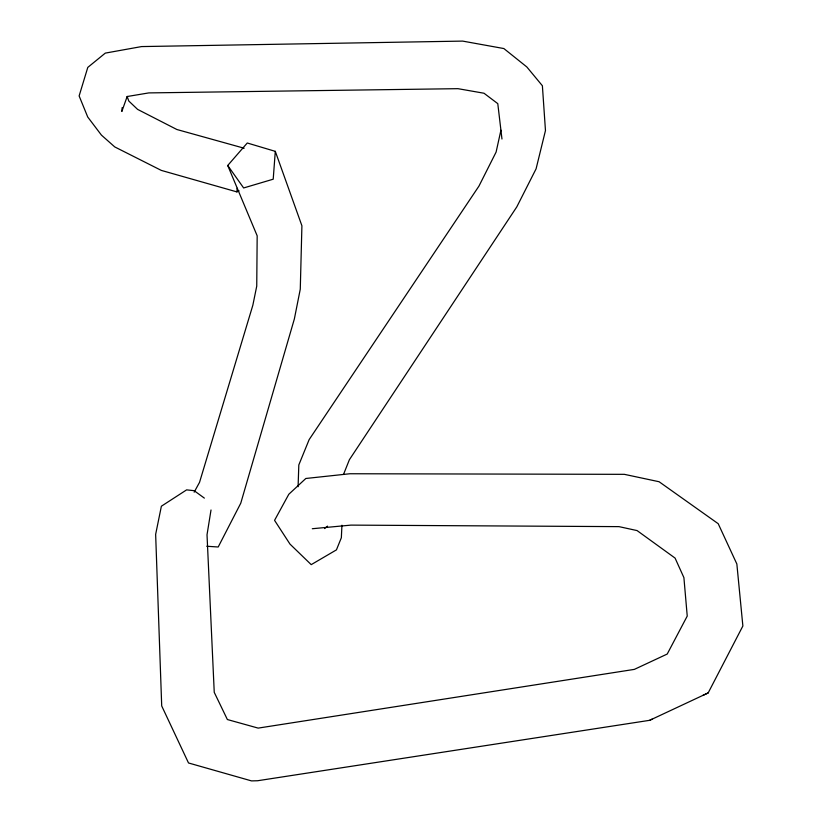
<?xml version="1.0" encoding="UTF-8"?>
<svg xmlns="http://www.w3.org/2000/svg" width="822" height="822" viewBox="0 0 822 822"><rect width="100%" height="100%" fill="white"/><g stroke="black" fill="none" stroke-linecap="round" stroke-linejoin="round"><path stroke-width="1.23" d="M298.088 486.737L298.818 464.944L309.144 439.616L478.969 186.07L496.108 152.07L500.927 130.205M341.942 525.227L341.346 537.752L336.434 549.877L311.219 564.642L289.991 544.102L274.558 520.347L288.81 494.258L305.825 478.486L349.905 473.749L624.371 474.335L659.09 481.733L718.212 523.706L736.851 563.984L742.872 625.994L708.174 692.915L702.944 695.381M343.75 473.832L349.391 459.714L516.791 206.897L536.088 168.829L545.469 130.554L542.386 85.755L526.84 66.962L503.855 48.549L462.652 41.1L141.569 46.577L105.308 53.111L87.79 67.394L79.128 95.938L87.718 116.991L101.435 135.116L114.782 146.943L161.307 170.401L236.9 191.896L237.126 188.228M275.298 151.351L273.212 179.196L243.641 187.961L227.725 165.479L247.268 142.997L275.298 151.351L301.91 225.773L300.277 289.159L294.368 318.926L240.764 503.198L218.2 547L206.743 546.25M122.149 107.631L121.841 111.463L127.163 96.523L148.823 92.907L457.946 88.673L483.994 93.235L497.783 103.644L501.965 139.021M211.018 509.989L207.021 534.783L214.244 692.34L227.375 719.538L258.17 728.107L634.358 669.385L667.217 654.045L687.233 616.079L683.904 577.619L675.078 558.087L637.071 530.58L618.987 526.635L350.943 525.114L312.288 528.731M194.156 492.183L199.541 482.35L252.847 305.219L256.741 286.128L257.173 235.811L227.725 165.479M324.598 528.556L327.557 526.142M236.9 191.896L239.068 190.796M204.359 498.111L194.146 490.683L186.615 489.871L161.379 506.218L155.646 534.382L161.708 705.944L188.515 762.97L251.522 780.9L257.563 780.746L649.657 720.319L652.113 719.147M649.657 720.319L708.174 692.915M244.144 148.227L176.874 129.506L137.603 109.388L128.797 101.034L127.122 96.421"/></g></svg>
